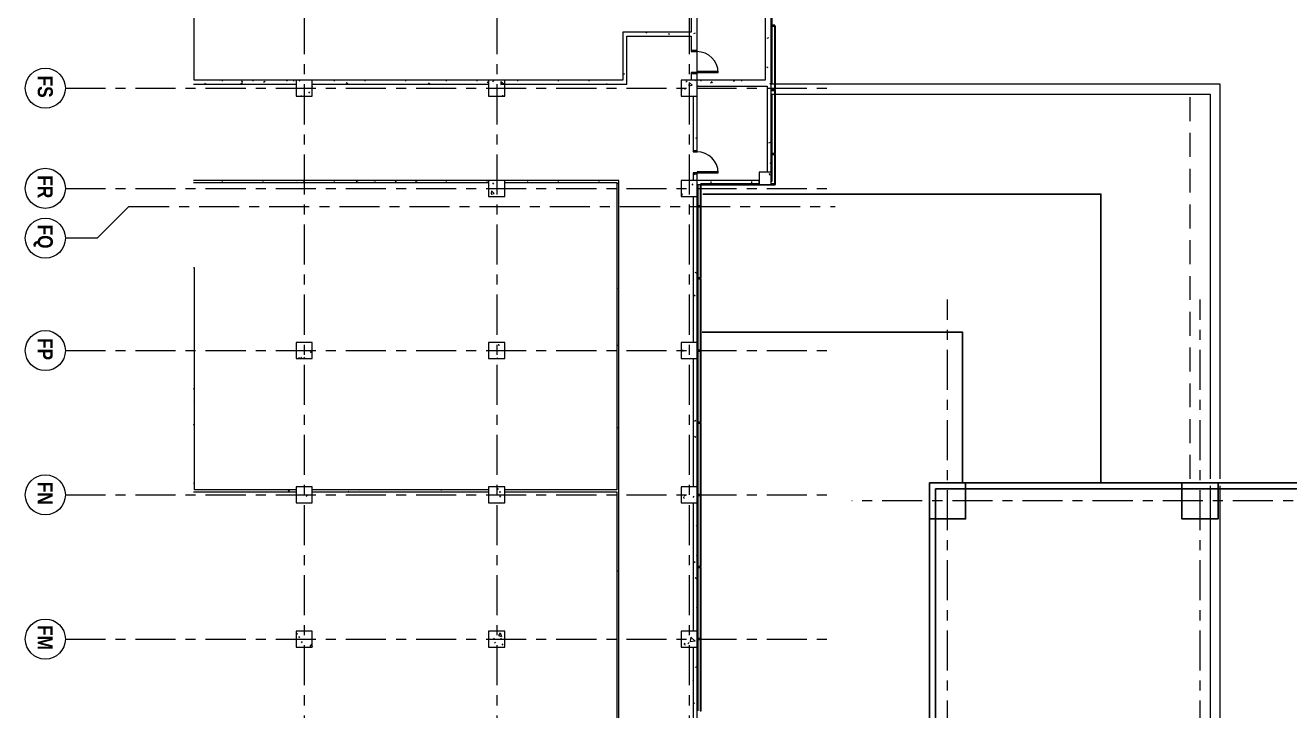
# Model space of a CAD drawing. Header units: millimetres. Extents: x 1188965 to 1321470, y -239044 to -56672.
# Drawn here: x 1188965 to 1252063, y -135729 to -101514 of the extents above; entities that cross this region are included whole.
import ezdxf

# ---------------------------------------------------------------- set-up
doc = ezdxf.new("R2010")
doc.units = ezdxf.units.MM
doc.linetypes.add('Demolished', pattern=[1785.9375, 1190.625, -595.3125])
doc.linetypes.add('IDA - Grid Line', pattern=[3500, 2000, -500, 500, -500])
doc.layers.get('0').update_dxf_attribs({"color": 2})
doc.layers.add('000_CTCI_CSA', color=7, linetype='Continuous')
for name, color, linetype, lineweight in [('A-_--------_-3', 7, 'Continuous', 9), ('A-_ANOTGRID_E', 7, 'Continuous', 9), ('A-_CLAD----_E', 7, 'Continuous', 9), ('A-_CLAD----_E1', 7, 'Continuous', 9), ('A-_DOOR----_E', 7, 'Continuous', 9), ('A-_FLOR----_E', 7, 'Continuous', 9), ('A-_WALL----_E', 7, 'Continuous', 9), ('A-_WALL----_H', 7, 'Continuous', 9), ('A-COLN----_E', 7, 'Continuous', 9), ('A-COLN----_E1', 7, 'Continuous', 9)]:
    doc.layers.add(name, color=color, linetype=linetype, lineweight=lineweight)
doc.layers.add('A-_ROOF----_E', color=7, linetype='Demolished', lineweight=9, true_color=0xffcc00)
doc.styles.add('Arial Narrow_B', font='ARIALNB.TTF', dxfattribs={"height": 750})
pattern_1 = [(50, (0.0002, 0.0003), (1821.8403, -159.3907), [190.5, -2095.5]), (355, (0.0002, 0.0003), (-352.428, 1910.5674), [152.4, -1676.4]), (100.451, (151.8, -13.3), (1469.4262, 1751.166), [161.9, -1780.901]), (46.184, (0.0002, 508), (2710.791, -420.428), [285.75, -3143.25]), (96.636, (226, 473), (2374.0256, 2474.276), [242.85, -2671.351]), (351.184, (0.0002, 508), (2374.05, 2474.2525), [228.6, -2514.6]), (21, (254, 381), (1516.1442, -1022.6516), [190.5, -2095.5]), (326, (254, 381), (618.021, 1841.8805), [152.4, -1676.4]), (71.451, (380.3, 295.8), (2134.1713, 819.2124), [161.9, -1780.901]), (37.5, (0.0002, 0.0003), (30.88603, 845.5504), [83.82, -1572.26, 83.82, -3300.73]), (37.5, (0.0002, 0.0003), (30.88603, 845.5504), [-1739.9, -1617.98, 83.82, -1598.93]), (7.5, (0.0002, 0.0003), (668.1966, 1001.80575), [83.82, -886.46, 83.82, -2175.51]), (7.5, (0.0002, 0.0003), (668.1966, 1001.80575), [-1054.1, -1534.16, 83.82, -557.53]), (327.5, (-566.4, 0.0003), (1355.90933, -57.2896), [83.82, -551.18, 83.82, -4526.28]), (327.5, (-566.4, 0.0003), (1355.90933, -57.2896), [-718.82, -1897.38, 83.82, -2545.08]), (317.5, (-820.4, 0.0003), (1481.2932, 254.2664), [83.82, -741.68, 83.82, -3098.8]), (317.5, (-820.4, 0.0003), (1481.2932, 254.2664), [-909.32, -1231.9, 83.82, -1783.08])]
pattern_2 = [(50, (0.0002, 0.0003), (1821.8403, -159.3907), [190.5, -2095.5]), (355, (0.0002, 0.0003), (-352.428, 1910.5674), [152.4, -1676.4]), (100.451, (151.8, -13.3), (1469.4262, 1751.166), [161.9, -1780.901]), (46.184, (0.0002, 508), (2710.791, -420.428), [285.75, -3143.25]), (96.636, (226, 473), (2374.0256, 2474.276), [242.85, -2671.351]), (351.184, (0.0002, 508), (2374.05, 2474.2525), [228.6, -2514.6]), (21, (254, 381), (1516.1442, -1022.6516), [190.5, -2095.5]), (326, (254, 381), (618.021, 1841.8805), [152.4, -1676.4]), (71.451, (380.3, 295.8), (2134.1713, 819.2124), [161.9, -1780.901]), (37.5, (0.0002, 0.0003), (30.88603, 845.5504), [83.82, -1572.26, 83.82, -3300.73]), (37.5, (0.0002, 0.0003), (30.88603, 845.5504), [-1739.9, -1617.98, 83.82, -1598.93]), (7.5, (0.0002, 0.0003), (668.1966, 1001.80575), [83.82, -886.46, 83.82, -2175.51]), (7.5, (0.0002, 0.0003), (668.1966, 1001.80575), [-1054.1, -1534.16, 83.82, -557.53]), (327.5, (-566.4, 0.0003), (1355.90933, -57.2896), [83.82, -551.18, 83.82, -4526.28]), (327.5, (-566.4, 0.0003), (1355.90933, -57.2896), [-718.82, -1897.38, 83.82, -2545.08]), (317.5, (-820.4, 0.0003), (1481.2932, 254.2664), [83.82, -741.68, 83.82, -3098.8]), (317.5, (-820.4, 0.0003), (1481.2932, 254.2664), [-909.32, -1231.9, 83.82, -1783.08])]
pattern_3 = [(50, (0.0002, 0.0003), (1821.8403, -159.3907), [190.5, -2095.5]), (355, (0.0002, 0.0003), (-352.428, 1910.5674), [152.4, -1676.4]), (100.451, (151.8, -13.3), (1469.4262, 1751.166), [161.9, -1780.901]), (46.184, (0.0002, 508), (2710.791, -420.428), [285.75, -3143.25]), (96.636, (226, 473), (2374.0256, 2474.276), [242.85, -2671.351]), (351.184, (0.0002, 508), (2374.05, 2474.2525), [228.6, -2514.6]), (21, (254, 381), (1516.1442, -1022.6516), [190.5, -2095.5]), (326, (254, 381), (618.021, 1841.8805), [152.4, -1676.4]), (71.451, (380.3, 295.8), (2134.1713, 819.2124), [161.9, -1780.901]), (37.5, (0.0002, 0.0003), (30.88603, 845.5504), [83.82, -1572.26, 83.82, -3300.73]), (37.5, (0.0002, 0.0003), (30.88603, 845.5504), [-1739.9, -1617.98, 83.82, -1598.93]), (7.5, (0.0002, 0.0003), (668.1966, 1001.80575), [83.82, -886.46, 83.82, -2175.51]), (7.5, (0.0002, 0.0003), (668.1966, 1001.80575), [-1054.1, -1534.16, 83.82, -557.53]), (327.5, (-566.4, 0.0003), (1355.90933, -57.2896), [83.82, -551.18, 83.82, -4526.28]), (327.5, (-566.4, 0.0003), (1355.90933, -57.2896), [-718.82, -1897.38, 83.82, -2545.08]), (317.5, (-820.4, 0.0003), (1481.2932, 254.2664), [83.82, -741.68, 83.82, -3098.8]), (317.5, (-820.4, 0.0003), (1481.2932, 254.2664), [-909.32, -1231.9, 83.82, -1783.08])]

# ---------------------------------------------------------------- blocks, each defined once
blk = doc.blocks.new('1659_F10N-PROBE_A_XF10N_R25_rvt-1-PH1 LEVEL 2 - WWTP')
at = {"layer": 'A-_WALL----_H', "true_color": 0xd4d4d4}
h = blk.add_hatch(dxfattribs=at)
h.set_pattern_fill('FP_55', color=254, style=0, pattern_type=2)
h.set_pattern_definition([(0, (0, 0), (2032, 508), [83.82, -1440.18, 83.82, -1440.18, -8128]), (0, (0, 0), (2032, 508), [-3048, 83.82, -2964.18, 83.82, -1440.18, -3556]), (0, (0, 0), (2032, 508), [-7620, 83.82, -932.18, 83.82, -2456.18]), (120, (762, 254), (-1455.9409, 1505.76362), [83.82, -1440.18, 83.82, -1440.18, -8128]), (120, (762, 254), (-1455.9409, 1505.76362), [-3048, 83.82, -2964.18, 83.82, -1440.18, -3556]), (120, (762, 254), (-1455.9409, 1505.76362), [-7620, 83.82, -932.18, 83.82, -2456.18]), (240, (1016, 1270), (-576.0591, -2013.76362), [83.82, -1440.18, 83.82, -1440.18, -8128]), (240, (1016, 1270), (-576.0591, -2013.76362), [-3048, 83.82, -2964.18, 83.82, -1440.18, -3556]), (240, (1016, 1270), (-576.0591, -2013.76362), [-7620, 83.82, -932.18, 83.82, -2456.18])])
h.paths.add_polyline_path([(866807, 300829), (866807, 300876), (855732, 300876), (855732, 300829), (864534, 300829)])
at = {"layer": 'A-COLN----_E1'}
h = blk.add_hatch(dxfattribs=at)
h.set_pattern_fill('FP_56', color=252, angle=90, style=0, pattern_type=2)
h.set_pattern_definition([(50, (0.0002, 0.0003), (1821.8403, -159.3907), [190.5, -2095.5]), (355, (0.0002, 0.0003), (-352.428, 1910.5674), [152.4, -1676.4]), (100.451, (151.8, -13.3), (1469.4262, 1751.166), [161.9, -1780.901]), (46.184, (0.0002, 508), (2710.791, -420.428), [285.75, -3143.25]), (96.636, (226, 473), (2374.0256, 2474.276), [242.85, -2671.351]), (351.184, (0.0002, 508), (2374.05, 2474.2525), [228.6, -2514.6]), (21, (254, 381), (1516.1442, -1022.6516), [190.5, -2095.5]), (326, (254, 381), (618.021, 1841.8805), [152.4, -1676.4]), (71.451, (380.3, 295.8), (2134.1713, 819.2124), [161.9, -1780.901]), (37.5, (0.0002, 0.0003), (30.88603, 845.5504), [83.82, -1572.26, 83.82, -3300.73]), (37.5, (0.0002, 0.0003), (30.88603, 845.5504), [-1739.9, -1617.98, 83.82, -1598.93]), (7.5, (0.0002, 0.0003), (668.1966, 1001.80575), [83.82, -886.46, 83.82, -2175.51]), (7.5, (0.0002, 0.0003), (668.1966, 1001.80575), [-1054.1, -1534.16, 83.82, -557.53]), (327.5, (-566.4, 0.0003), (1355.9093, -57.2896), [83.82, -551.18, 83.82, -4526.28]), (327.5, (-566.4, 0.0003), (1355.9093, -57.2896), [-718.82, -1897.38, 83.82, -2545.08]), (317.5, (-820.4, 0.0003), (1481.2932, 254.2664), [83.82, -741.68, 83.82, -3098.8]), (317.5, (-820.4, 0.0003), (1481.2932, 254.2664), [-909.32, -1231.9, 83.82, -1783.08])])
h.paths.add_polyline_path([(850957, 329056), (851557, 329056), (851557, 329656), (850957, 329656)])
h = blk.add_hatch(dxfattribs=at)
h.set_pattern_fill('FP_18', color=252, angle=90, style=0, pattern_type=2)
h.set_pattern_definition(pattern_2)
h.paths.add_polyline_path([(846357, 325156), (847157, 325156), (847157, 325956), (846357, 325956)])
h = blk.add_hatch(dxfattribs=at)
h.set_pattern_fill('FP_17', color=252, angle=90, style=0, pattern_type=2)
h.set_pattern_definition([(50, (0.0002, 0.0003), (1821.8403, -159.3907), [190.5, -2095.5]), (355, (0.0002, 0.0003), (-352.428, 1910.5674), [152.4, -1676.4]), (100.451, (151.8, -13.3), (1469.4262, 1751.166), [161.9, -1780.901]), (46.184, (0.0002, 508), (2710.791, -420.428), [285.75, -3143.25]), (96.636, (226, 473), (2374.0256, 2474.276), [242.85, -2671.351]), (351.184, (0.0002, 508), (2374.05, 2474.2525), [228.6, -2514.6]), (21, (254, 381), (1516.1442, -1022.6516), [190.5, -2095.5]), (326, (254, 381), (618.021, 1841.8805), [152.4, -1676.4]), (71.451, (380.3, 295.8), (2134.1713, 819.2124), [161.9, -1780.901]), (37.5, (0.0002, 0.0003), (30.88603, 845.5504), [83.82, -1572.26, 83.82, -3300.73]), (37.5, (0.0002, 0.0003), (30.88603, 845.5504), [-1739.9, -1617.98, 83.82, -1598.93]), (7.5, (0.0002, 0.0003), (668.1966, 1001.80575), [83.82, -886.46, 83.82, -2175.51]), (7.5, (0.0002, 0.0003), (668.1966, 1001.80575), [-1054.1, -1534.16, 83.82, -557.53]), (327.5, (-566.4, 0.0003), (1355.9093, -57.2896), [83.82, -551.18, 83.82, -4526.28]), (327.5, (-566.4, 0.0003), (1355.9093, -57.2896), [-718.82, -1897.38, 83.82, -2545.08]), (317.5, (-820.4, 0.0003), (1481.2932, 254.2664), [83.82, -741.68, 83.82, -3098.8]), (317.5, (-820.4, 0.0003), (1481.2932, 254.2664), [-909.32, -1231.9, 83.82, -1783.08])])
h.paths.add_polyline_path([(852157, 325156), (852157, 325956), (851357, 325956), (851357, 325156)])
h = blk.add_hatch(dxfattribs=at)
h.set_pattern_fill('FP_16', color=252, angle=90, style=0, pattern_type=2)
h.set_pattern_definition(pattern_2)
h.paths.add_polyline_path([(860257, 325156), (860257, 325956), (859457, 325956), (859457, 325156)])
h = blk.add_hatch(dxfattribs=at)
h.set_pattern_fill('FP_15', color=252, angle=90, style=0, pattern_type=2)
h.set_pattern_definition(pattern_1)
h.paths.add_polyline_path([(867457, 325156), (867457, 325956), (866657, 325956), (866657, 325156)])
h = blk.add_hatch(dxfattribs=at)
h.set_pattern_fill('FP_14', color=252, angle=90, style=0, pattern_type=2)
h.set_pattern_definition(pattern_1)
h.paths.add_polyline_path([(874657, 325156), (874657, 325956), (873857, 325956), (873857, 325156)])
h = blk.add_hatch(dxfattribs=at)
h.set_pattern_fill('FP_23', color=252, angle=90, style=0, pattern_type=2)
h.set_pattern_definition([(50, (0.0002, 0.0003), (1821.8403, -159.3907), [190.5, -2095.5]), (355, (0.0002, 0.0003), (-352.428, 1910.5674), [152.4, -1676.4]), (100.451, (151.8, -13.3), (1469.4262, 1751.166), [161.9, -1780.901]), (46.184, (0.0002, 508), (2710.791, -420.428), [285.75, -3143.25]), (96.636, (226, 473), (2374.0256, 2474.276), [242.85, -2671.351]), (351.184, (0.0002, 508), (2374.05, 2474.2525), [228.6, -2514.6]), (21, (254, 381), (1516.1442, -1022.6516), [190.5, -2095.5]), (326, (254, 381), (618.021, 1841.8805), [152.4, -1676.4]), (71.451, (380.3, 295.8), (2134.1713, 819.2124), [161.9, -1780.901]), (37.5, (0.0002, 0.0003), (30.88603, 845.5504), [83.82, -1572.26, 83.82, -3300.73]), (37.5, (0.0002, 0.0003), (30.88603, 845.5504), [-1739.9, -1617.98, 83.82, -1598.93]), (7.5, (0.0002, 0.0003), (668.1966, 1001.80575), [83.82, -886.46, 83.82, -2175.51]), (7.5, (0.0002, 0.0003), (668.1966, 1001.80575), [-1054.1, -1534.16, 83.82, -557.53]), (327.5, (-566.4, 0.0003), (1355.9093, -57.2896), [83.82, -551.18, 83.82, -4526.28]), (327.5, (-566.4, 0.0003), (1355.9093, -57.2896), [-718.82, -1897.38, 83.82, -2545.08]), (317.5, (-820.4, 0.0003), (1481.2932, 254.2664), [83.82, -741.68, 83.82, -3098.8]), (317.5, (-820.4, 0.0003), (1481.2932, 254.2664), [-909.32, -1231.9, 83.82, -1783.08])])
h.paths.add_polyline_path([(847157, 315556), (847157, 316356), (846357, 316356), (846357, 315556), (846498, 315556)])
h = blk.add_hatch(dxfattribs=at)
h.set_pattern_fill('FP_24', color=252, angle=90, style=0, pattern_type=2)
h.set_pattern_definition([(50, (0.0002, 0.0003), (1821.8403, -159.3907), [190.5, -2095.5]), (355, (0.0002, 0.0003), (-352.428, 1910.5674), [152.4, -1676.4]), (100.451, (151.8, -13.3), (1469.4262, 1751.166), [161.9, -1780.901]), (46.184, (0.0002, 508), (2710.791, -420.428), [285.75, -3143.25]), (96.636, (226, 473), (2374.0256, 2474.276), [242.85, -2671.351]), (351.184, (0.0002, 508), (2374.05, 2474.2525), [228.6, -2514.6]), (21, (254, 381), (1516.1442, -1022.6516), [190.5, -2095.5]), (326, (254, 381), (618.021, 1841.8805), [152.4, -1676.4]), (71.451, (380.3, 295.8), (2134.1713, 819.2124), [161.9, -1780.901]), (37.5, (0.0002, 0.0003), (30.88603, 845.5504), [83.82, -1572.26, 83.82, -3300.73]), (37.5, (0.0002, 0.0003), (30.88603, 845.5504), [-1739.9, -1617.98, 83.82, -1598.93]), (7.5, (0.0002, 0.0003), (668.1966, 1001.80575), [83.82, -886.46, 83.82, -2175.51]), (7.5, (0.0002, 0.0003), (668.1966, 1001.80575), [-1054.1, -1534.16, 83.82, -557.53]), (327.5, (-566.4, 0.0003), (1355.9093, -57.2896), [83.82, -551.18, 83.82, -4526.28]), (327.5, (-566.4, 0.0003), (1355.9093, -57.2896), [-718.82, -1897.38, 83.82, -2545.08]), (317.5, (-820.4, 0.0003), (1481.2932, 254.2664), [83.82, -741.68, 83.82, -3098.8]), (317.5, (-820.4, 0.0003), (1481.2932, 254.2664), [-909.32, -1231.9, 83.82, -1783.08])])
h.paths.add_polyline_path([(852157, 315556), (852157, 316356), (851357, 316356), (851357, 315556)])
h = blk.add_hatch(dxfattribs=at)
h.set_pattern_fill('FP_25', color=252, angle=90, style=0, pattern_type=2)
h.set_pattern_definition([(50, (0.0002, 0.0003), (1821.8403, -159.3907), [190.5, -2095.5]), (355, (0.0002, 0.0003), (-352.428, 1910.5674), [152.4, -1676.4]), (100.451, (151.8, -13.3), (1469.4262, 1751.166), [161.9, -1780.901]), (46.184, (0.0002, 508), (2710.791, -420.428), [285.75, -3143.25]), (96.636, (226, 473), (2374.0256, 2474.276), [242.85, -2671.351]), (351.184, (0.0002, 508), (2374.05, 2474.2525), [228.6, -2514.6]), (21, (254, 381), (1516.1442, -1022.6516), [190.5, -2095.5]), (326, (254, 381), (618.021, 1841.8805), [152.4, -1676.4]), (71.451, (380.3, 295.8), (2134.1713, 819.2124), [161.9, -1780.901]), (37.5, (0.0002, 0.0003), (30.88603, 845.5504), [83.82, -1572.26, 83.82, -3300.73]), (37.5, (0.0002, 0.0003), (30.88603, 845.5504), [-1739.9, -1617.98, 83.82, -1598.93]), (7.5, (0.0002, 0.0003), (668.1966, 1001.80575), [83.82, -886.46, 83.82, -2175.51]), (7.5, (0.0002, 0.0003), (668.1966, 1001.80575), [-1054.1, -1534.16, 83.82, -557.53]), (327.5, (-566.4, 0.0003), (1355.90933, -57.2896), [83.82, -551.18, 83.82, -4526.28]), (327.5, (-566.4, 0.0003), (1355.90933, -57.2896), [-718.82, -1897.38, 83.82, -2545.08]), (317.5, (-820.4, 0.0003), (1481.2932, 254.2664), [83.82, -741.68, 83.82, -3098.8]), (317.5, (-820.4, 0.0003), (1481.2932, 254.2664), [-909.32, -1231.9, 83.82, -1783.08])])
h.paths.add_polyline_path([(860257, 315556), (860257, 316356), (859457, 316356), (859457, 315556)])
h = blk.add_hatch(dxfattribs=at)
h.set_pattern_fill('FP_27', color=252, angle=90, style=0, pattern_type=2)
h.set_pattern_definition(pattern_3)
h.paths.add_polyline_path([(867457, 315556), (867457, 316356), (866657, 316356), (866657, 315556)])
h = blk.add_hatch(dxfattribs=at)
h.set_pattern_fill('FP_29', color=252, angle=90, style=0, pattern_type=2)
h.set_pattern_definition(pattern_3)
h.paths.add_polyline_path([(874657, 315556), (874657, 316356), (873857, 316356), (873857, 315556)])
h = blk.add_hatch(dxfattribs=at)
h.set_pattern_fill('FP_22', color=252, angle=90, style=0, pattern_type=2)
h.set_pattern_definition([(50, (0.0002, 0.0003), (1821.8403, -159.3907), [190.5, -2095.5]), (355, (0.0002, 0.0003), (-352.428, 1910.5674), [152.4, -1676.4]), (100.451, (151.8, -13.3), (1469.4262, 1751.166), [161.9, -1780.901]), (46.184, (0.0002, 508), (2710.791, -420.428), [285.75, -3143.25]), (96.636, (226, 473), (2374.0256, 2474.276), [242.85, -2671.351]), (351.184, (0.0002, 508), (2374.05, 2474.2525), [228.6, -2514.6]), (21, (254, 381), (1516.1442, -1022.6516), [190.5, -2095.5]), (326, (254, 381), (618.021, 1841.8805), [152.4, -1676.4]), (71.451, (380.3, 295.8), (2134.1713, 819.2124), [161.9, -1780.901]), (37.5, (0.0002, 0.0003), (30.88603, 845.5504), [83.82, -1572.26, 83.82, -3300.73]), (37.5, (0.0002, 0.0003), (30.88603, 845.5504), [-1739.9, -1617.98, 83.82, -1598.93]), (7.5, (0.0002, 0.0003), (668.1966, 1001.80575), [83.82, -886.46, 83.82, -2175.51]), (7.5, (0.0002, 0.0003), (668.1966, 1001.80575), [-1054.1, -1534.16, 83.82, -557.53]), (327.5, (-566.4, 0.0003), (1355.9093, -57.2896), [83.82, -551.18, 83.82, -4526.28]), (327.5, (-566.4, 0.0003), (1355.9093, -57.2896), [-718.82, -1897.38, 83.82, -2545.08]), (317.5, (-820.4, 0.0003), (1481.2932, 254.2664), [83.82, -741.68, 83.82, -3098.8]), (317.5, (-820.4, 0.0003), (1481.2932, 254.2664), [-909.32, -1231.9, 83.82, -1783.08])])
h.paths.add_polyline_path([(846357, 305956), (847157, 305956), (847157, 306756), (846357, 306756)])
h = blk.add_hatch(dxfattribs=at)
h.set_pattern_fill('FP_26', color=252, angle=90, style=0, pattern_type=2)
h.set_pattern_definition([(50, (0.0002, 0.0003), (1821.8403, -159.3907), [190.5, -2095.5]), (355, (0.0002, 0.0003), (-352.428, 1910.5674), [152.4, -1676.4]), (100.451, (151.8, -13.3), (1469.4262, 1751.166), [161.9, -1780.901]), (46.184, (0.0002, 508), (2710.791, -420.428), [285.75, -3143.25]), (96.636, (226, 473), (2374.0256, 2474.276), [242.85, -2671.351]), (351.184, (0.0002, 508), (2374.05, 2474.2525), [228.6, -2514.6]), (21, (254, 381), (1516.1442, -1022.6516), [190.5, -2095.5]), (326, (254, 381), (618.021, 1841.8805), [152.4, -1676.4]), (71.451, (380.3, 295.8), (2134.1713, 819.2124), [161.9, -1780.901]), (37.5, (0.0002, 0.0003), (30.88603, 845.5504), [83.82, -1572.26, 83.82, -3300.73]), (37.5, (0.0002, 0.0003), (30.88603, 845.5504), [-1739.9, -1617.98, 83.82, -1598.93]), (7.5, (0.0002, 0.0003), (668.1966, 1001.80575), [83.82, -886.46, 83.82, -2175.51]), (7.5, (0.0002, 0.0003), (668.1966, 1001.80575), [-1054.1, -1534.16, 83.82, -557.53]), (327.5, (-566.4, 0.0003), (1355.9093, -57.2896), [83.82, -551.18, 83.82, -4526.28]), (327.5, (-566.4, 0.0003), (1355.9093, -57.2896), [-718.82, -1897.38, 83.82, -2545.08]), (317.5, (-820.4, 0.0003), (1481.2932, 254.2664), [83.82, -741.68, 83.82, -3098.8]), (317.5, (-820.4, 0.0003), (1481.2932, 254.2664), [-909.32, -1231.9, 83.82, -1783.08])])
h.paths.add_polyline_path([(860257, 305956), (860257, 306756), (859457, 306756), (859457, 305956)])
h = blk.add_hatch(dxfattribs=at)
h.set_pattern_fill('FP_28', color=252, angle=90, style=0, pattern_type=2)
h.set_pattern_definition([(50, (0.0002, 0.0003), (1821.8403, -159.3907), [190.5, -2095.5]), (355, (0.0002, 0.0003), (-352.428, 1910.5674), [152.4, -1676.4]), (100.451, (151.8, -13.3), (1469.4262, 1751.166), [161.9, -1780.901]), (46.184, (0.0002, 508), (2710.791, -420.428), [285.75, -3143.25]), (96.636, (226, 473), (2374.0256, 2474.276), [242.85, -2671.351]), (351.184, (0.0002, 508), (2374.05, 2474.2525), [228.6, -2514.6]), (21, (254, 381), (1516.1442, -1022.6516), [190.5, -2095.5]), (326, (254, 381), (618.021, 1841.8805), [152.4, -1676.4]), (71.451, (380.3, 295.8), (2134.1713, 819.2124), [161.9, -1780.901]), (37.5, (0.0002, 0.0003), (30.88603, 845.5504), [83.82, -1572.26, 83.82, -3300.73]), (37.5, (0.0002, 0.0003), (30.88603, 845.5504), [-1739.9, -1617.98, 83.82, -1598.93]), (7.5, (0.0002, 0.0003), (668.1966, 1001.80575), [83.82, -886.46, 83.82, -2175.51]), (7.5, (0.0002, 0.0003), (668.1966, 1001.80575), [-1054.1, -1534.16, 83.82, -557.53]), (327.5, (-566.4, 0.0003), (1355.90933, -57.2896), [83.82, -551.18, 83.82, -4526.28]), (327.5, (-566.4, 0.0003), (1355.90933, -57.2896), [-718.82, -1897.38, 83.82, -2545.08]), (317.5, (-820.4, 0.0003), (1481.2932, 254.2664), [83.82, -741.68, 83.82, -3098.8]), (317.5, (-820.4, 0.0003), (1481.2932, 254.2664), [-909.32, -1231.9, 83.82, -1783.08])])
h.paths.add_polyline_path([(867457, 305956), (867457, 306756), (866657, 306756), (866657, 305956)])
h = blk.add_hatch(dxfattribs=at)
h.set_pattern_fill('FP_30', color=252, angle=90, style=0, pattern_type=2)
h.set_pattern_definition([(50, (0.0002, 0.0003), (1821.8403, -159.3907), [190.5, -2095.5]), (355, (0.0002, 0.0003), (-352.428, 1910.5674), [152.4, -1676.4]), (100.451, (151.8, -13.3), (1469.4262, 1751.166), [161.9, -1780.901]), (46.184, (0.0002, 508), (2710.791, -420.428), [285.75, -3143.25]), (96.636, (226, 473), (2374.0256, 2474.276), [242.85, -2671.351]), (351.184, (0.0002, 508), (2374.05, 2474.2525), [228.6, -2514.6]), (21, (254, 381), (1516.1442, -1022.6516), [190.5, -2095.5]), (326, (254, 381), (618.021, 1841.8805), [152.4, -1676.4]), (71.451, (380.3, 295.8), (2134.1713, 819.2124), [161.9, -1780.901]), (37.5, (0.0002, 0.0003), (30.88603, 845.5504), [83.82, -1572.26, 83.82, -3300.73]), (37.5, (0.0002, 0.0003), (30.88603, 845.5504), [-1739.9, -1617.98, 83.82, -1598.93]), (7.5, (0.0002, 0.0003), (668.1966, 1001.80575), [83.82, -886.46, 83.82, -2175.51]), (7.5, (0.0002, 0.0003), (668.1966, 1001.80575), [-1054.1, -1534.16, 83.82, -557.53]), (327.5, (-566.4, 0.0003), (1355.90933, -57.2896), [83.82, -551.18, 83.82, -4526.28]), (327.5, (-566.4, 0.0003), (1355.90933, -57.2896), [-718.82, -1897.38, 83.82, -2545.08]), (317.5, (-820.4, 0.0003), (1481.2932, 254.2664), [83.82, -741.68, 83.82, -3098.8]), (317.5, (-820.4, 0.0003), (1481.2932, 254.2664), [-909.32, -1231.9, 83.82, -1783.08])])
h.paths.add_polyline_path([(874657, 305956), (874657, 306756), (873857, 306756), (873857, 305956)])
at = {"layer": 'A-_--------_-3', "color": 252}
for p, q in [((866257, 352056), (846557, 352056)), ((846557, 352056), (846557, 329866)), ((847057, 329866), (847057, 351556)), ((847057, 351556), (866257, 351556)), ((943107, 352056), (866607, 352056)), ((866607, 351556), (942757, 351556)), ((846557, 329816), (846557, 329656)), ((847057, 329656), (847057, 329816))]:
    blk.add_line(p, q, dxfattribs=at)
at = {"layer": 'A-_ANOTGRID_E', "color": 252, "linetype": 'IDA - Grid Line'}
for p, q in [((846757, 294432), (846757, 332853)), ((851757, 294432), (851757, 332853)), ((852657, 297607), (852657, 332853)), ((859857, 294432), (859857, 332853)), ((867057, 294432), (867057, 332853)), ((874257, 294432), (874257, 332853)), ((822064, 325556), (979147, 325556)), ((822064, 315956), (979147, 315956)), ((822064, 306356), (979147, 306356))]:
    blk.add_line(p, q, dxfattribs=at)
at = {"layer": 'A-_ANOTGRID_E', "color": 252}
for p, q in [((852657, 297607), (854245, 296020)), ((854245, 296020), (854245, 294432))]:
    blk.add_line(p, q, dxfattribs=at)
for centre in [(846757, 293432), (851757, 293432), (854245, 293432), (859857, 293432), (867057, 293432), (874257, 293432)]:
    blk.add_circle(centre, 1000, dxfattribs=at)
at = {"layer": 'A-_CLAD----_E', "color": 252}
for p, q in [((846817, 329866), (843667, 329866)), ((843667, 329866), (843667, 329816)), ((843667, 329816), (846817, 329816)), ((846817, 329816), (846817, 329866)), ((850017, 329866), (846867, 329866)), ((846867, 329866), (846867, 329816)), ((846867, 329816), (850017, 329816)), ((850017, 329816), (850017, 329866)), ((851557, 329866), (850067, 329866)), ((850067, 329866), (850067, 329816)), ((850067, 329816), (851557, 329816)), ((851582, 329841), (851532, 329841)), ((851532, 329841), (851532, 329656)), ((851557, 329816), (851557, 329866)), ((851582, 326141), (851582, 329841)), ((851532, 329056), (851532, 326141)), ((851532, 326141), (851582, 326141)), ((852632, 326166), (851557, 326166)), ((851557, 326166), (851557, 326116)), ((851557, 326116), (852632, 326116)), ((852632, 326116), (852632, 326166)), ((856232, 326166), (852682, 326166)), ((852682, 326166), (852682, 326116)), ((852682, 326116), (856232, 326116)), ((856232, 326116), (856232, 326166)), ((859832, 326166), (856282, 326166)), ((856282, 326166), (856282, 326116)), ((856282, 326116), (859832, 326116)), ((859832, 326116), (859832, 326166)), ((863432, 326166), (859882, 326166)), ((859882, 326166), (859882, 326116)), ((859882, 326116), (863432, 326116)), ((863432, 326116), (863432, 326166)), ((867032, 326166), (863482, 326166)), ((863482, 326166), (863482, 326116)), ((863482, 326116), (867032, 326116)), ((867032, 326116), (867032, 326166)), ((870632, 326166), (867082, 326166)), ((867082, 326166), (867082, 326116)), ((867082, 326116), (870632, 326116)), ((870632, 326116), (870632, 326166)), ((874232, 326166), (870682, 326166)), ((870682, 326166), (870682, 326116)), ((870682, 326116), (874232, 326116)), ((874232, 326116), (874232, 326166)), ((877832, 326166), (874282, 326166)), ((874282, 326166), (874282, 326116)), ((874282, 326116), (877832, 326116)), ((877832, 326116), (877832, 326166))]:
    blk.add_line(p, q, dxfattribs=at)
at = {"layer": 'A-_CLAD----_E1', "color": 252}
for p, q in [((840467, 329691), (843617, 329691)), ((843667, 329691), (846557, 329691)), ((847057, 329691), (850017, 329691)), ((850067, 329691), (851407, 329691)), ((851407, 329691), (851407, 329656)), ((851557, 325991), (852632, 325991)), ((852682, 325991), (856232, 325991)), ((856282, 325991), (859832, 325991)), ((859882, 325991), (863432, 325991)), ((863482, 325991), (867032, 325991)), ((867082, 325991), (870632, 325991)), ((870682, 325991), (874232, 325991)), ((874282, 325991), (877832, 325991))]:
    blk.add_line(p, q, dxfattribs=at)
at = {"layer": 'A-_CLAD----_E1', "color": 252, "extrusion": (0, 0, -1)}
for p, q in [((843617, 329841), (843617, 329691)), ((843667, 329841), (843617, 329841)), ((843617, 329691), (843667, 329691)), ((843667, 329691), (843667, 329841)), ((846817, 329841), (846817, 329691)), ((846867, 329841), (846817, 329841)), ((846817, 329691), (846867, 329691)), ((846867, 329691), (846867, 329841)), ((850017, 329841), (850017, 329691)), ((850067, 329841), (850017, 329841)), ((850017, 329691), (850067, 329691)), ((850067, 329691), (850067, 329841)), ((852632, 326141), (852632, 325991)), ((852682, 326141), (852632, 326141)), ((852632, 325991), (852682, 325991)), ((852682, 325991), (852682, 326141)), ((856232, 326141), (856232, 325991)), ((856282, 326141), (856232, 326141)), ((856232, 325991), (856282, 325991)), ((856282, 325991), (856282, 326141)), ((859832, 326141), (859832, 325991)), ((859882, 326141), (859832, 326141)), ((859832, 325991), (859882, 325991)), ((859882, 325991), (859882, 326141)), ((863432, 326141), (863432, 325991)), ((863482, 326141), (863432, 326141)), ((863432, 325991), (863482, 325991)), ((863482, 325991), (863482, 326141)), ((867032, 326141), (867032, 325991)), ((867082, 326141), (867032, 326141)), ((867032, 325991), (867082, 325991)), ((867082, 325991), (867082, 326141)), ((870632, 326141), (870632, 325991)), ((870682, 326141), (870632, 326141)), ((870632, 325991), (870682, 325991)), ((870682, 325991), (870682, 326141)), ((874232, 326141), (874232, 325991)), ((874282, 326141), (874232, 326141)), ((874232, 325991), (874282, 325991)), ((874282, 325991), (874282, 326141))]:
    blk.add_line(p, q, dxfattribs=at)
at = {"layer": 'A-_DOOR----_E', "color": 252}
for p, q in [((845982, 327006), (845932, 327006)), ((845932, 327006), (845932, 325956)), ((845932, 326856), (845982, 326856)), ((845982, 325956), (845982, 327006)), ((850982, 327006), (850932, 327006)), ((850932, 327006), (850932, 325956)), ((850932, 326856), (850982, 326856)), ((850982, 325956), (850982, 327006)), ((845932, 326831), (845982, 326831)), ((845932, 326731), (845982, 326731)), ((845932, 326706), (845982, 326706)), ((845957, 326831), (845957, 326731)), ((850932, 326831), (850982, 326831)), ((850932, 326731), (850982, 326731)), ((850932, 326706), (850982, 326706)), ((850957, 326831), (850957, 326731)), ((844932, 325956), (844882, 325956)), ((844882, 325956), (844882, 325656)), ((844882, 325656), (844932, 325656)), ((844932, 325656), (844932, 325956)), ((845932, 325956), (845982, 325956)), ((846032, 325956), (845982, 325956)), ((845982, 325956), (845982, 325656)), ((845982, 325656), (846032, 325656)), ((846032, 325656), (846032, 325956)), ((849932, 325956), (849882, 325956)), ((849882, 325956), (849882, 325756)), ((849882, 325756), (849932, 325756)), ((849932, 325756), (849932, 325956)), ((850932, 325956), (850982, 325956)), ((851032, 325956), (850982, 325956)), ((850982, 325956), (850982, 325756)), ((850982, 325756), (851032, 325756)), ((851032, 325756), (851032, 325956))]:
    blk.add_line(p, q, dxfattribs=at)
for centre in [(845982, 325956), (845982, 325956), (850982, 325956), (850982, 325956)]:
    blk.add_arc(centre, 1050, 90, 180, dxfattribs=at)
at = {"layer": 'A-_FLOR----_E', "color": 252}
blk.add_line((845982, 325956), (844932, 325956), dxfattribs=at)
at = {"layer": 'A-_ROOF----_E', "color": 252}
blk.add_line((866257, 350556), (847057, 350556), dxfattribs=at)
at = {"layer": 'A-_WALL----_E', "color": 252}
for p, q in [((846357, 329656), (839157, 329656)), ((846657, 329656), (846357, 329656)), ((850957, 329656), (846657, 329656)), ((846657, 325956), (846657, 329456)), ((846657, 329456), (850957, 329456)), ((839457, 329356), (846357, 329356)), ((846357, 329356), (846357, 325956)), ((851357, 329056), (851357, 325956)), ((851557, 329056), (851357, 329056)), ((851557, 325956), (851557, 329056)), ((844882, 325956), (839957, 325956)), ((839957, 325656), (843957, 325656)), ((843957, 325656), (843957, 322456)), ((844157, 322456), (844157, 325656)), ((844157, 325656), (844882, 325656)), ((846357, 325956), (846032, 325956)), ((846032, 325656), (846357, 325656)), ((849882, 325956), (847157, 325956)), ((847157, 325756), (849882, 325756)), ((851357, 325956), (851032, 325956)), ((851032, 325756), (851357, 325756)), ((859457, 325956), (852157, 325956)), ((852157, 325756), (859457, 325756)), ((866657, 325956), (860257, 325956)), ((860257, 325756), (866657, 325756)), ((873857, 325956), (867457, 325956)), ((867457, 325756), (873857, 325756)), ((881057, 325956), (874657, 325956)), ((874657, 325756), (881057, 325756)), ((843957, 322456), (843957, 322256)), ((846357, 322456), (844157, 322456)), ((846557, 322456), (846357, 322456)), ((846557, 316356), (846557, 322456)), ((843957, 322256), (846357, 322256)), ((846357, 322256), (846357, 316356)), ((946257, 322056), (851357, 322056)), ((851357, 322056), (851357, 321956)), ((851357, 321956), (851357, 316356)), ((851457, 321956), (866807, 321956)), ((851457, 316356), (851457, 321956)), ((866807, 321956), (866807, 316356)), ((866907, 316356), (866907, 321956)), ((866907, 321956), (924607, 321956)), ((846357, 315556), (846357, 306756)), ((846557, 306756), (846557, 315556)), ((851357, 315556), (851357, 300829)), ((851457, 300829), (851457, 315556)), ((866807, 315556), (866807, 306756)), ((866907, 306756), (866907, 315556)), ((846357, 305956), (846357, 300856)), ((846557, 300856), (846557, 305956)), ((866807, 305956), (866807, 300876)), ((866907, 300829), (866907, 305956)), ((846357, 300856), (837507, 300856)), ((846557, 300829), (846557, 300856)), ((866807, 300876), (855732, 300876)), ((855732, 300876), (855732, 300829))]:
    blk.add_line(p, q, dxfattribs=at)
at = {"layer": 'A-_WALL----_H', "color": 252, "linetype": 'Continuous'}
for p, q in [((844264, 329458), (844222, 329530)), ((845744, 329510), (845702, 329437)), ((846532, 329594), (846496, 329656)), ((849493, 329544), (849451, 329617)), ((850521, 329656), (850492, 329605)), ((846357, 328168), (846412, 328168)), ((851408, 328676), (851492, 328676)), ((846414, 327766), (846372, 327839)), ((846482, 326632), (846440, 326705)), ((846488, 326734), (846446, 326661)), ((851408, 326644), (851492, 326644)), ((844028, 325802), (843986, 325875)), ((844699, 325656), (844680, 325689)), ((846296, 325938), (846286, 325956)), ((846357, 326136), (846412, 326136)), ((846657, 326011), (846632, 325968)), ((849258, 325889), (849219, 325956)), ((851085, 325771), (851043, 325843)), ((854027, 325756), (854005, 325793)), ((855999, 325936), (855957, 325863)), ((857133, 325868), (857091, 325795)), ((863372, 325825), (863330, 325898)), ((864190, 325899), (864148, 325826)), ((865983, 325956), (865976, 325944)), ((868602, 325912), (868576, 325956)), ((870089, 325956), (870071, 325926)), ((870429, 325794), (870388, 325866)), ((871247, 325931), (871205, 325858)), ((872697, 325930), (872682, 325956)), ((875659, 325880), (875617, 325953)), ((876317, 325756), (876311, 325767)), ((877487, 325762), (877445, 325835)), ((877611, 325776), (877599, 325756)), ((844084, 324602), (844042, 324530)), ((844016, 323469), (843974, 323396)), ((846060, 322283), (846018, 322355)), ((851528, 321956), (851502, 322002)), ((856773, 322015), (856750, 322056)), ((858567, 321956), (858559, 321970)), ((859625, 322056), (859594, 322003)), ((863731, 322056), (863690, 321985)), ((864866, 321989), (864846, 321956)), ((868961, 321971), (868952, 321956)), ((870885, 321956), (870846, 322025)), ((876117, 322038), (876107, 322056)), ((877809, 322056), (877804, 322048)), ((846557, 321422), (846526, 321475)), ((846357, 320548), (846412, 320548)), ((851408, 321056), (851457, 321056)), ((866811, 320280), (866807, 320272)), ((846357, 319024), (846412, 319024)), ((851408, 319024), (851457, 319024)), ((851408, 317500), (851457, 317500)), ((866810, 317838), (866807, 317844)), ((846357, 316992), (846412, 316992)), ((846468, 315479), (846427, 315552)), ((846487, 315556), (846459, 315509)), ((846357, 314960), (846412, 314960)), ((851408, 315468), (851457, 315468)), ((846357, 313436), (846412, 313436)), ((851408, 313436), (851457, 313436)), ((866843, 313222), (866807, 313160)), ((846551, 312619), (846509, 312547)), ((851408, 311912), (851457, 311912)), ((851457, 311919), (851420, 311983)), ((846357, 311404), (846412, 311404)), ((851457, 310957), (851416, 310887)), ((851390, 309825), (851357, 309768)), ((851408, 309880), (851457, 309880)), ((846357, 309372), (846412, 309372)), ((851412, 308948), (851370, 309021)), ((866825, 309127), (866807, 309096)), ((866907, 308527), (866873, 308586)), ((846533, 308524), (846491, 308451)), ((846357, 307848), (846412, 307848)), ((851408, 307848), (851457, 307848)), ((851408, 306324), (851457, 306324)), ((846357, 305816), (846412, 305816)), ((846387, 305460), (846357, 305512)), ((851363, 305987), (851357, 305996)), ((851372, 305730), (851357, 305704)), ((866865, 305552), (866823, 305624)), ((846455, 304327), (846413, 304399)), ((851408, 304292), (851457, 304292)), ((846357, 303784), (846412, 303784)), ((846446, 303294), (846404, 303222)), ((846523, 303193), (846481, 303265)), ((846357, 302260), (846412, 302260)), ((851408, 302260), (851457, 302260)), ((846378, 302161), (846357, 302124)), ((846557, 301454), (846522, 301394)), ((851408, 300829), (851407, 300830))]:
    blk.add_line(p, q, dxfattribs=at)
at = {"layer": 'A-COLN----_E', "color": 252}
for p, q in [((850957, 329656), (850957, 329056)), ((851557, 329656), (850957, 329656)), ((851557, 329056), (851557, 329656)), ((850957, 329056), (851557, 329056)), ((846357, 325956), (846357, 325156)), ((847157, 325956), (846357, 325956)), ((847157, 325156), (847157, 325956)), ((851357, 325956), (851357, 325156)), ((852157, 325956), (851357, 325956)), ((852157, 325156), (852157, 325956)), ((859457, 325956), (859457, 325156)), ((860257, 325956), (859457, 325956)), ((860257, 325156), (860257, 325956)), ((866657, 325956), (866657, 325156)), ((867457, 325956), (866657, 325956)), ((867457, 325156), (867457, 325956)), ((873857, 325956), (873857, 325156)), ((874657, 325956), (873857, 325956)), ((874657, 325156), (874657, 325956)), ((846357, 325156), (847157, 325156)), ((851357, 325156), (852157, 325156)), ((859457, 325156), (860257, 325156)), ((866657, 325156), (867457, 325156)), ((873857, 325156), (874657, 325156)), ((846357, 316356), (846357, 315556)), ((847157, 316356), (846357, 316356)), ((847157, 315556), (847157, 316356)), ((851357, 316356), (851357, 315556)), ((852157, 316356), (851357, 316356)), ((852157, 315556), (852157, 316356)), ((859457, 316356), (859457, 315556)), ((860257, 316356), (859457, 316356)), ((860257, 315556), (860257, 316356)), ((866657, 316356), (866657, 315556)), ((867457, 316356), (866657, 316356)), ((867457, 315556), (867457, 316356)), ((873857, 316356), (873857, 315556)), ((874657, 316356), (873857, 316356)), ((874657, 315556), (874657, 316356)), ((846357, 315556), (847157, 315556)), ((851357, 315556), (852157, 315556)), ((859457, 315556), (860257, 315556)), ((866657, 315556), (867457, 315556)), ((873857, 315556), (874657, 315556)), ((846357, 306756), (846357, 305956)), ((847157, 306756), (846357, 306756)), ((847157, 305956), (847157, 306756)), ((859457, 306756), (859457, 305956)), ((860257, 306756), (859457, 306756)), ((860257, 305956), (860257, 306756)), ((866657, 306756), (866657, 305956)), ((867457, 306756), (866657, 306756)), ((867457, 305956), (867457, 306756)), ((873857, 306756), (873857, 305956)), ((874657, 306756), (873857, 306756)), ((874657, 305956), (874657, 306756)), ((846357, 305956), (847157, 305956)), ((859457, 305956), (860257, 305956)), ((866657, 305956), (867457, 305956)), ((873857, 305956), (874657, 305956))]:
    blk.add_line(p, q, dxfattribs=at)
at = {"layer": 'A-_ANOTGRID_E', "color": 252, "style": 'Arial Narrow_B'}
for s, p in [('FS', (846131, 293054)), ('FR', (851106, 293054)), ('FQ', (853568, 293054)), ('FP', (859231, 293054)), ('FN', (866406, 293054)), ('FM', (873557, 293054))]:
    blk.add_text(s, height=750, dxfattribs=at).set_placement(p)
blk = doc.blocks.new('CTCI_Building shape and Grid line')
at = {"color": 252}
for points in [[(1040123, -144150), (1041923, -144150), (1041923, -145950), (1040123, -145950)], [(1040123, -156750), (1041923, -156750), (1041923, -158550), (1040123, -158550)]]:
    blk.add_lwpolyline(points, close=True, dxfattribs=at)
at = {"layer": '000_CTCI_CSA', "color": 252}
for p, q in [((1040123, -158550), (1040123, -82350)), ((1040423, -158250), (1040423, -82650)), ((1117223, -158250), (1040423, -158250)), ((1117523, -158550), (1040123, -158550))]:
    blk.add_line(p, q, dxfattribs=at)
at = {"layer": 'A-_ANOTGRID_E', "color": 252, "linetype": 'IDA - Grid Line'}
for p, q in [((1041023, -74909), (1041023, -162419)), ((1129987, -145050), (1030978, -145050)), ((1129987, -157650), (1030978, -157650))]:
    blk.add_line(p, q, dxfattribs=at)

msp = doc.modelspace()

# ---------------------------------------------------------------- linework, layer by layer
at = {"layer": '000_CTCI_CSA', "color": 252}
for points in [[(1222772.445, -109938.816), (1242638.338, -109938.816), (1242638.338, -124354.441)], [(1235738.338, -124354.441), (1235738.338, -116838.816), (1222748.338, -116838.816)]]:
    msp.add_lwpolyline(points, dxfattribs=at)

# ---------------------------------------------------------------- block references
at = {"lineweight": 5, "rotation": 270}
msp.add_blockref('1659_F10N-PROBE_A_XF10N_R25_rvt-1-PH1 LEVEL 2 - WWTP', (896532.219, 742102.734), dxfattribs=at)
at = {"layer": '000_CTCI_CSA', "color": 252, "rotation": 270}
msp.add_blockref('CTCI_Building shape and Grid line', (1392637.874, 915768.736), dxfattribs=at)

doc.saveas('drawing.dxf')
